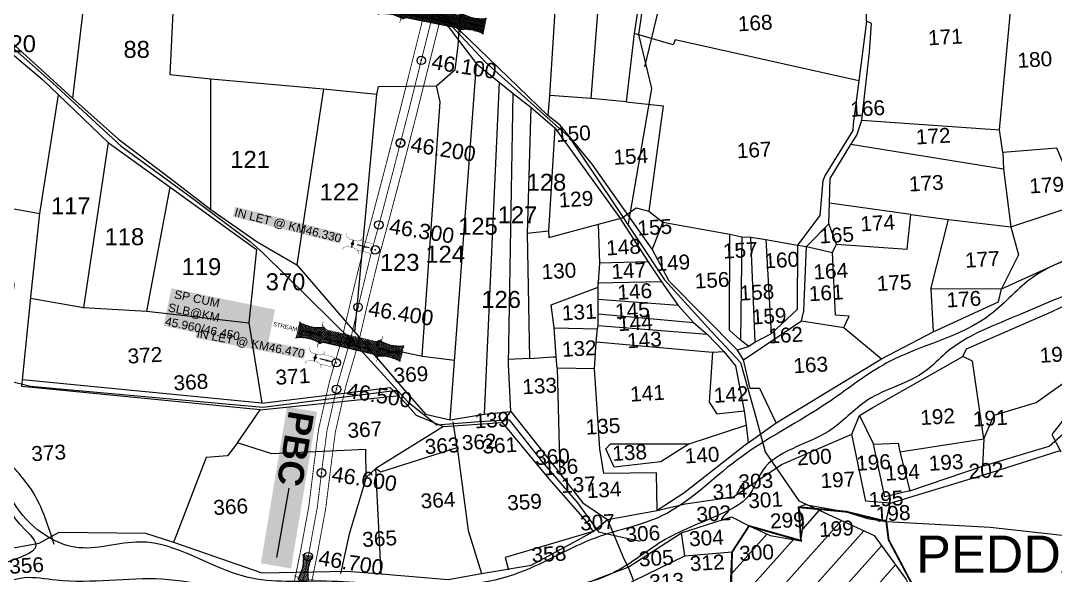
# Model space of a CAD drawing. Header units: inches. Extents: x 204181 to 273365, y 1587708 to 1600456.
# Drawn here: x 206819 to 208038, y 1593960 to 1594614 of the extents above; entities that cross this region are included whole.
import ezdxf
from ezdxf.enums import TextEntityAlignment as Align

# ---------------------------------------------------------------- set-up
doc = ezdxf.new("R2010")
doc.units = ezdxf.units.IN
doc.header["$LTSCALE"] = 15
doc.header["$MEASUREMENT"] = 0
doc.header["$PDMODE"] = 32
doc.header["$PDSIZE"] = 10
doc.linetypes.add('ACAD_ISO02W100', pattern=[15, 12, -3])
doc.linetypes.add('HIDDEN2', pattern=[0.1875, 0.125, -0.0625])
for name, color, linetype in [('CANAL1', 7, 'Continuous'), ('CSMark', 72, 'Continuous'), ('PAPER SIZE', 5, 'Continuous'), ('PLOT NOS', 7, 'Continuous'), ('PLOTS', 7, 'Continuous'), ('ROADS', 1, 'Continuous'), ('STREAM', 4, 'Continuous'), ('STRUCTURE', 5, 'Continuous'), ('text2', 7, 'Continuous')]:
    doc.layers.add(name, color=color, linetype=linetype)
doc.styles.get("Standard").update_dxf_attribs({"font": 'arial.ttf'})
doc.dimstyles.get("Standard").update_dxf_attribs({"dimtxt": 0.18, "dimasz": 0.18, "dimexe": 0.18, "dimexo": 0.0625, "dimgap": 0.09, "dimtad": 0, "dimtih": 1, "dimtoh": 1, "dimdec": 4, "dimzin": 0, "dimdsep": 46, "dimtxsty": 'Standard', "dimcen": 0.09, "dimadec": 0, "dimazin": 0, "dimtfac": 1, "dimtdec": 4, "dimtofl": 0, "dimtmove": 0, "dimatfit": 3, "dimfxl": 1, "dimtolj": 1, "dimtzin": 0, "dimarcsym": 0})

# ---------------------------------------------------------------- blocks, each defined once
blk = doc.blocks.new('OT')
at = {"layer": 'STRUCTURE', "color": 190}
for points, const_width in [([(769751.4, 1706595.8), (769729.4, 1706595.8)], 0.5), ([(769775.2, 1706601.8), (769775.2, 1706597.8), (769769.2, 1706593.8), (769761.8, 1706593.8), (769754.4, 1706593.8), (769748.4, 1706597.8), (769748.4, 1706601.8)], 0.5), ([(769761.8, 1706593.8), (769761.8, 1706581)], 2.5), ([(769751.4, 1706579), (769729.4, 1706579)], 0.5), ([(769748.4, 1706573), (769748.4, 1706577), (769754.4, 1706581), (769761.8, 1706581), (769761.8, 1706581), (769761.8, 1706581), (769769.2, 1706581), (769775.2, 1706577), (769775.2, 1706573)], 0.5)]:
    blk.add_lwpolyline(points, dxfattribs=dict(at, const_width=const_width))
at = {"layer": 'STRUCTURE', "color": 0}
blk.add_circle((769761.8, 1706587.4), 1.87, dxfattribs=at)
blk.add_leader([(769732.6, 1706587.4), (769753.8, 1706587.4)], dimstyle='Standard', override={"dimasz": 10, "dimgap": 0.09, "dimtad": 0}, dxfattribs=at)
blk = doc.blocks.new('SLB')
at = {"layer": 'STRUCTURE'}
h = blk.add_hatch(dxfattribs=at)
h.set_pattern_fill('DOTS', color=6, scale=20, angle=320.3722, style=0)
h.set_pattern_definition([(320.372247934, (-159.4327, -72.9564), (1.2786241598, 0.5641323054), [0, -1.25])])
h.paths.add_polyline_path([(769699.5, 1706871.1), (769699.5, 1706861.1), (769729.1, 1706861.1), (769732.1, 1706863.1), (769792.1, 1706863.1), (769795.1, 1706861.1), (769824.7, 1706861.1), (769824.7, 1706871.1), (769795.1, 1706871.1), (769792.1, 1706869.1), (769732.1, 1706869.1), (769729.1, 1706871.1)])
at = {"layer": 'STRUCTURE', "color": 6, "linetype": 'ACAD_ISO02W100', "ltscale": 0.5, "const_width": 0.5}
for points in [[(769699.5, 1706871.1), (769729.1, 1706871.1)], [(769795.1, 1706871.1), (769824.7, 1706871.1)], [(769699.5, 1706861.1), (769729.1, 1706861.1)], [(769795.1, 1706861.1), (769824.7, 1706861.1)]]:
    blk.add_lwpolyline(points, dxfattribs=at)
at = {"layer": 'STRUCTURE', "color": 6, "const_width": 0.628}
for points in [[(769726.1, 1706877.1), (769726.1, 1706873.1), (769732.1, 1706869.1), (769792.1, 1706869.1), (769798.1, 1706873.1), (769798.1, 1706877.1)], [(769726.1, 1706855.1), (769726.1, 1706859.1), (769732.1, 1706863.1), (769792.1, 1706863.1), (769798.1, 1706859.1), (769798.1, 1706855.1)]]:
    blk.add_lwpolyline(points, dxfattribs=at)
at = {"layer": 'STRUCTURE', "color": 6}
blk.add_lwpolyline([(769732.1, 1706863.1), (769792.1, 1706863.1)], dxfattribs=at)
blk.add_lwpolyline([(769732.1, 1706863.1), (769792.1, 1706863.1)], dxfattribs=at)
at = {"layer": 'STRUCTURE', "color": 0}
blk.add_circle((769762.1, 1706866.1), 1.24, dxfattribs=at)
for points in [[(769703.8, 1706866), (769726.7, 1706866)], [(769818.6, 1706865.8), (769795.7, 1706865.8)]]:
    blk.add_leader(points, dimstyle='Standard', override={"dimasz": 10, "dimgap": 0.09, "dimtad": 0}, dxfattribs=at)
blk = doc.blocks.new('SP')
at = {"layer": 'STRUCTURE'}
h = blk.add_hatch(dxfattribs=at)
h.set_pattern_fill('DASH', color=256, scale=8, style=0)
edge = h.paths.add_edge_path()
edge.add_spline(control_points=[(769825.7, 1706742.1), (769825.3, 1706741.8), (769823.8, 1706740.8), (769820.9, 1706740.3), (769817, 1706739.7), (769811.4, 1706738.9), (769804, 1706739.7), (769798.4, 1706741), (769795.6, 1706741.6)], knot_values=[0, 0, 0, 0, 1.613557, 5.24513, 8.624976, 13.470124, 22.190216, 30.746377, 30.746377, 30.746377, 30.746377], degree=3, periodic=0)
edge.add_line((769795.6, 1706741.6), (769792.6, 1706739.6))
edge.add_line((769792.6, 1706739.6), (769732.6, 1706739.6))
edge.add_line((769732.6, 1706739.6), (769729.6, 1706741.6))
edge.add_spline(control_points=[(769729.6, 1706741.6), (769726.9, 1706740.9), (769721.3, 1706739.5), (769713.9, 1706738.5), (769708.3, 1706739.1), (769704.4, 1706739.6), (769701.5, 1706740), (769700, 1706741), (769699.5, 1706741.3)], knot_values=[0, 0, 0, 0, 8.556161, 17.276253, 22.121402, 25.501247, 29.13282, 30.746377, 30.746377, 30.746377, 30.746377], degree=3, periodic=0)
edge.add_line((769699.5, 1706741.3), (769699.5, 1706722.1))
edge.add_spline(control_points=[(769699.5, 1706722.1), (769700, 1706722.4), (769701.4, 1706723.4), (769704.3, 1706724), (769708.2, 1706724.5), (769713.8, 1706725.3), (769721.2, 1706724.5), (769726.8, 1706723.3), (769729.6, 1706722.6)], knot_values=[0, 0, 0, 0, 1.613557, 5.24513, 8.624976, 13.470124, 22.190216, 30.746377, 30.746377, 30.746377, 30.746377], degree=3, periodic=0)
edge.add_line((769729.6, 1706722.6), (769732.6, 1706724.6))
edge.add_line((769732.6, 1706724.6), (769792.6, 1706724.6))
edge.add_line((769792.6, 1706724.6), (769795.6, 1706722.6))
edge.add_spline(control_points=[(769795.6, 1706722.6), (769798.4, 1706723.3), (769803.9, 1706724.8), (769811.3, 1706725.8), (769817, 1706725.1), (769820.9, 1706724.7), (769823.8, 1706724.2), (769825.2, 1706723.3), (769825.7, 1706723)], knot_values=[0, 0, 0, 0, 8.556161, 17.276253, 22.121402, 25.501247, 29.13282, 30.746377, 30.746377, 30.746377, 30.746377], degree=3, periodic=0)
edge.add_line((769825.7, 1706723), (769825.7, 1706742.1))
h.paths.add_polyline_path([(769764.2, 1706732.1, -1), (769761.1, 1706732.1, -1)], flags=0)
h.paths.add_polyline_path([(769761.1, 1706732.1, 1), (769764.2, 1706732.1, 1)], flags=16)
at = {"layer": 'STRUCTURE', "const_width": 0.628}
for points in [[(769726.6, 1706747.6), (769726.6, 1706743.6), (769732.6, 1706739.6), (769792.6, 1706739.6), (769798.6, 1706743.6), (769798.6, 1706747.6)], [(769726.6, 1706716.6), (769726.6, 1706720.6), (769732.6, 1706724.6), (769792.6, 1706724.6), (769798.6, 1706720.6), (769798.6, 1706716.6)]]:
    blk.add_lwpolyline(points, dxfattribs=at)
at = {"layer": 'STRUCTURE', "color": 3}
blk.add_lwpolyline([(769732.6, 1706724.6), (769792.6, 1706724.6)], dxfattribs=at)
blk.add_lwpolyline([(769732.6, 1706724.6), (769792.6, 1706724.6)], dxfattribs=at)
at = {"layer": 'STRUCTURE', "color": 0}
blk.add_circle((769762.6, 1706732.1), 1.55, dxfattribs=at)
at = {"layer": 'STRUCTURE'}
for points in [[(769699.5, 1706741.3), (769700.9, 1706740.5), (769704.4, 1706739.6), (769707.8, 1706739.2), (769712.6, 1706738.8), (769721.3, 1706739.7), (769729.6, 1706741.6)], [(769825.7, 1706742.1), (769824.3, 1706741.3), (769820.8, 1706740.3), (769817.5, 1706739.8), (769812.7, 1706739.2), (769804, 1706739.9), (769795.6, 1706741.6)], [(769699.5, 1706722.1), (769700.9, 1706723), (769704.4, 1706724), (769707.7, 1706724.5), (769712.5, 1706725), (769721.2, 1706724.4), (769729.6, 1706722.6)], [(769825.7, 1706723), (769824.3, 1706723.8), (769820.8, 1706724.7), (769817.4, 1706725.1), (769812.6, 1706725.5), (769803.9, 1706724.6), (769795.6, 1706722.6)]]:
    blk.add_spline(points, degree=3, dxfattribs=at)
at = {"layer": 'STRUCTURE', "color": 0}
blk.add_text('STREAM', height=5, dxfattribs=at).set_placement((769684.3, 1706732.1), align=Align.MIDDLE_CENTER)
for points in [[(769727.4, 1706732.1), (769700.8, 1706732.1)], [(769824.4, 1706732.1), (769800.5, 1706732.1)]]:
    blk.add_leader(points, dimstyle='Standard', override={"dimasz": 10, "dimgap": 0.09, "dimtad": 0}, dxfattribs=at)
blk = doc.blocks.new('AQUEDUCT')
at = {"layer": 'STRUCTURE'}
h = blk.add_hatch(dxfattribs=at)
h.set_pattern_fill('DASH', color=256, scale=8, angle=-90, style=0)
h.set_pattern_definition([(270, (-1706662.7411, 769762.6106), (1, -1), [1, -1])])
edge = h.paths.add_edge_path()
edge.add_spline(control_points=[(6.5, -63.1), (6.2, -62.6), (5.2, -61.2), (4.6, -58.3), (4.1, -54.4), (3.3, -48.8), (4.1, -41.4), (5.4, -35.8), (6, -33)], knot_values=[0, 0, 0, 0, 1.613557, 5.24513, 8.624976, 13.470124, 22.190216, 30.746377, 30.746377, 30.746377, 30.746377], degree=3, periodic=0)
edge.add_line((6, -33), (4, -30))
edge.add_line((4, -30), (4, 30))
edge.add_line((4, 30), (6, 33))
edge.add_spline(control_points=[(6, 33), (5.3, 35.8), (3.9, 41.3), (2.8, 48.7), (3.5, 54.4), (3.9, 58.3), (4.4, 61.2), (5.4, 62.6), (5.7, 63.1)], knot_values=[0, 0, 0, 0, 8.556161, 17.276253, 22.121402, 25.501247, 29.13282, 30.746377, 30.746377, 30.746377, 30.746377], degree=3, periodic=0)
edge.add_line((5.7, 63.1), (-6.5, 63.1))
edge.add_spline(control_points=[(-6.5, 63.1), (-6.2, 62.6), (-5.2, 61.2), (-4.6, 58.3), (-4.1, 54.4), (-3.3, 48.8), (-4.1, 41.4), (-5.4, 35.8), (-6, 33)], knot_values=[0, 0, 0, 0, 1.613557, 5.24513, 8.624976, 13.470124, 22.190216, 30.746377, 30.746377, 30.746377, 30.746377], degree=3, periodic=0)
edge.add_line((-6, 33), (-4, 30))
edge.add_line((-4, 30), (-4, -30))
edge.add_line((-4, -30), (-6, -33))
edge.add_spline(control_points=[(-6, -33), (-5.3, -35.8), (-3.9, -41.3), (-2.8, -48.7), (-3.5, -54.4), (-3.9, -58.3), (-4.4, -61.2), (-5.4, -62.6), (-5.7, -63.1)], knot_values=[0, 0, 0, 0, 8.556161, 17.276253, 22.121402, 25.501247, 29.13282, 30.746377, 30.746377, 30.746377, 30.746377], degree=3, periodic=0)
edge.add_line((-5.7, -63.1), (6.5, -63.1))
blk.add_circle((0, 0), 0.938)
at = {"layer": 'STRUCTURE', "const_width": 0.628}
for points in [[(-12, 36), (-8, 36), (-4, 30), (-4, -30), (-8, -36), (-12, -36)], [(12, 36), (8, 36), (4, 30), (4, -30), (8, -36), (12, -36)]]:
    blk.add_lwpolyline(points, dxfattribs=at)
at = {"layer": 'STRUCTURE', "color": 3}
for points in [[(-4, 30), (-4, -30)], [(-4, 30), (-4, -30)], [(4, 30), (4, -30)]]:
    blk.add_lwpolyline(points, dxfattribs=at)
at = {"layer": 'STRUCTURE'}
for points in [[(-6.5, 63.1), (-5.7, 61.7), (-4.7, 58.2), (-4.2, 54.9), (-3.6, 50.1), (-4.3, 41.4), (-6, 33)], [(5.7, 63.1), (4.8, 61.7), (3.9, 58.2), (3.5, 54.8), (3.1, 50), (4, 41.3), (6, 33)], [(-5.7, -63.1), (-4.8, -61.7), (-3.9, -58.2), (-3.5, -54.8), (-3.1, -50), (-4, -41.3), (-6, -33)], [(6.5, -63.1), (5.7, -61.7), (4.7, -58.2), (4.2, -54.9), (3.6, -50.1), (4.3, -41.4), (6, -33)]]:
    blk.add_spline(points, degree=3, dxfattribs=at)
at = {"layer": 'STRUCTURE', "color": 0}
blk.add_text('STREAM', height=5, dxfattribs=at).set_placement((-19.7, -0.1), align=Align.MIDDLE_CENTER)
for points in [[(32.5, 0.1), (5.8, 0)], [(0.4, -62), (0.1, -38.2)]]:
    blk.add_leader(points, dimstyle='Standard', override={"dimasz": 10, "dimgap": 0.09, "dimtad": 0}, dxfattribs=at)
blk = doc.blocks.new('PBC')
at = {"layer": 'STRUCTURE', "color": 5, "insert": (13.6, 8.7), "char_height": 30, "width": 181.057, "attachment_point": 1, "rotation": 325.6347, "bg_fill": 1, "box_fill_scale": 1.1, "bg_fill_color": 7, "bg_fill_true_color": 16777215, "bg_fill_transparency": 0}
blk.add_mtext('{\\fArial|b1|i0|c0|p34;\\C256;PBC}', dxfattribs=at)
at = {"layer": 'PAPER SIZE'}
blk.add_leader([(148.6, -102.5), (80.6, -54.7)], dimstyle='Standard', override={"dimasz": 40, "dimgap": 0.09, "dimtad": 0, "dimtfill": 2, "dimtfillclr": 5}, dxfattribs=at)

msp = doc.modelspace()

# ---------------------------------------------------------------- hatches: boundary and pattern name
at = {"layer": 'PLOTS'}
h = msp.add_hatch(dxfattribs=at)
h.set_pattern_fill('ANSI31', color=40, scale=219.574085, angle=3.2839)
h.set_pattern_definition([(48.2839, (204772.295, 1587963.204), (-20.48766, 18.26418), [])])
h.paths.add_polyline_path([(207752.3, 1593843), (207747.9, 1593826.9), (207785.7, 1593818.7), (207790.8, 1593838.3), (207808.2, 1593835.2), (207848.4, 1593838), (207859.1, 1593854.9), (207883, 1593850.7), (207889, 1593870), (207888.6, 1593870.3), (207874.4, 1593873.1), (207875.1, 1593897.7), (207888.9, 1593897), (207889.1, 1593902), (207862.3, 1593955.7), (207824.5, 1594007.3), (207756.6, 1594038.7), (207735.6, 1594040.7), (207741.5, 1594022.1), (207738.4, 1594001.2), (207702.2, 1594007.2), (207677.2, 1594018.6), (207657.3, 1593988), (207656, 1593930.3), (207656.4, 1593930.3), (207663.4, 1593935.3), (207692.8, 1593938), (207695.9, 1593950.1), (207723.1, 1593947.4), (207718.8, 1593917.6), (207701.9, 1593910.7), (207671, 1593912.8), (207653.9, 1593910.5), (207655.3, 1593903.9), (207671.8, 1593905.8), (207668.5, 1593887.6), (207686.7, 1593886), (207686, 1593872.8), (207695.2, 1593857.4)])
h.paths.add_polyline_path([(207661.2, 1593894.3), (207711, 1593897.1), (207709.5, 1593924), (207659.6, 1593921.2)], flags=25)
h.paths.add_polyline_path([(207626.6, 1593931.9), (207676.4, 1593934.8), (207674.9, 1593961.7), (207625.1, 1593958.8)], flags=9)
h.paths.add_polyline_path([(207678.5, 1593917.6), (207728.3, 1593920.5), (207726.8, 1593947.4), (207676.9, 1593944.5)], flags=25)
h.paths.add_polyline_path([(207662, 1593972.2), (207711.8, 1593975.1), (207710.3, 1594002), (207660.4, 1593999.1)], flags=24)
h.paths.add_polyline_path([(207698.3, 1594010.4), (207748.1, 1594013.3), (207746.5, 1594040.2), (207696.7, 1594037.3)], flags=25)
h.paths.add_polyline_path([(207743.6, 1593918.1), (207793.5, 1593920.9), (207791.9, 1593947.8), (207742.1, 1593944.9)], flags=24)
h.paths.add_polyline_path([(207648.1, 1593857.4), (207698, 1593860.3), (207696.4, 1593887.1), (207646.6, 1593884.3)], flags=9)
h.paths.add_polyline_path([(207756, 1594000.4), (207805.8, 1594003.3), (207804.3, 1594030.2), (207754.4, 1594027.3)], flags=24)

# ---------------------------------------------------------------- linework, layer by layer
at = {"layer": 'CANAL1', "color": 1, "ltscale": 4, "const_width": 1}
for points in [[(207295.1, 1594624.6), (207266.8, 1594511), (207262.5, 1594494.3), (207248.6, 1594440.5), (207233.6, 1594383.5), (207222.5, 1594342.9), (207209.9, 1594291.4), (207197.7, 1594239.3), (207182.9, 1594188.4), (207170.2, 1594132.6), (207164.6, 1594089.8), (207158.8, 1594042.3), (207148.8, 1593988.2), (207137.3, 1593932.2)], [(207314.4, 1594619.1), (207286.2, 1594506.1), (207281.9, 1594489.3), (207268, 1594435.4), (207252.9, 1594378.3), (207241.9, 1594337.9), (207229.4, 1594286.8), (207217.1, 1594234.3), (207202.3, 1594183.4), (207189.9, 1594129.1), (207184.5, 1594087.3), (207178.6, 1594039.3), (207168.5, 1593984.4), (207157, 1593928.5)]]:
    msp.add_lwpolyline(points, dxfattribs=at)
at = {"layer": 'CANAL1', "color": 1, "linetype": 'HIDDEN2', "ltscale": 4, "const_width": 1}
msp.add_lwpolyline([(207304.8, 1594621.9), (207276.5, 1594508.5), (207272.2, 1594491.8), (207258.3, 1594437.9), (207243.3, 1594380.9), (207232.2, 1594340.4), (207219.7, 1594289.1), (207216.7, 1594276.3), (207207.4, 1594236.8), (207192.6, 1594185.9), (207180.1, 1594130.9), (207174.5, 1594088.6), (207168.7, 1594040.8), (207158.7, 1593986.3), (207147.1, 1593930.3)], dxfattribs=at)
at = {"layer": 'PLOTS'}
for points in [[(206263, 1595925.1), (206399.7, 1595770.2), (206457.8, 1595683.7), (206529.6, 1595587.9), (206607.8, 1595490.8), (206694.7, 1595377.2), (206728.4, 1595334.5), (206767.5, 1595285.4), (206799.6, 1595239.8), (206832.5, 1595192.5), (206887.5, 1595111.8), (206943.8, 1595035.9), (207015.2, 1594950.5), (207073.3, 1594883.8), (207152.6, 1594801.1), (207243.7, 1594699.7), (207318.8, 1594619.1), (207335.8, 1594603.3)], [(206323.3, 1595850.8), (206385.1, 1595772.7), (206446.7, 1595685.4), (206560, 1595537.9), (206598, 1595489.7), (206649.6, 1595426.2), (206692.8, 1595363.8), (206719.2, 1595332.2), (206762.7, 1595278.5), (206816.4, 1595207.4), (206827.3, 1595185.1), (206819.8, 1594958.3), (206935.7, 1594957.1), (206911.6, 1594787.4), (206880.3, 1594522.8), (206758.4, 1594633.8), (206626.5, 1594718.2), (206446.2, 1594785.7), (206449.8, 1594848.7)], [(206116.2, 1594886.6), (206179.2, 1594879.2), (206336.3, 1594863.6), (206449.8, 1594848.7), (206560.8, 1594838.6), (206755.2, 1594806), (206911.6, 1594787.4), (207003.9, 1594738.1), (206995, 1594550.6), (207043.4, 1594545.5), (207175.8, 1594533.5), (207238.6, 1594527.5), (207240.6, 1594536.5), (207309.1, 1594537.2), (207331.2, 1594556.3), (207334.4, 1594584.3), (207335.8, 1594603.3), (207342.4, 1594693.7), (207345.5, 1594802.8), (207346.4, 1594813.1)], [(207571.4, 1594787.1), (207555.4, 1594686.8), (207541.9, 1594599), (207532.3, 1594518.2), (207491.1, 1594522.4), (207442.4, 1594525.6), (207455.4, 1594731.2), (207459, 1594798.7)], [(207491.1, 1594522.4), (207512.3, 1594795.2)], [(207186.6, 1594747.4), (207323.8, 1594605.5), (207356.3, 1594563.3), (207382.7, 1594541.4), (207399.2, 1594528.1), (207420.3, 1594512), (207448.4, 1594487.6), (207524, 1594383.4), (207558.3, 1594329.9), (207574.2, 1594306.3), (207593.8, 1594278.2), (207611.7, 1594258.2), (207628.1, 1594244.1), (207647.5, 1594224.3), (207661.4, 1594207.2), (207671.5, 1594154.3), (207673.8, 1594137.5), (207676, 1594116.4), (207709.1, 1594140.3), (207833.1, 1594215.7), (207893.9, 1594247.4), (207971.2, 1594282.5), (207974.5, 1594298.1), (208131.7, 1594369.2)], [(207985.7, 1594371), (208067.7, 1594398.1), (208039.6, 1594463.7), (207976.1, 1594458.7), (207972.1, 1594485.2), (207993.6, 1594713.8), (207970.8, 1594735.3)], [(206730.9, 1594641.2), (206844.8, 1594544.5), (206863.8, 1594526.7), (206922.5, 1594470.3), (206995.2, 1594417.6), (207097.1, 1594344.2), (207087.9, 1594258), (207103.3, 1594163.1), (207254.6, 1594181.9), (207273.3, 1594162.6), (207285.3, 1594149), (207317.4, 1594135.7), (207386.4, 1594140.5), (207441.4, 1594074.3), (207483.6, 1594026), (207493.7, 1594012), (207510.5, 1594026.3), (207529.7, 1593980), (207534.9, 1593970.1), (207541.1, 1593954.1), (207531.5, 1593946), (207544.4, 1593865.6)], [(207676, 1594116.4), (207600.3, 1594057.2), (207569.1, 1594037), (207568.4, 1594081.3), (207506.1, 1594080.4), (207501.5, 1594109.5), (207495, 1594203.9), (207497.3, 1594235.4), (207498.8, 1594250.7), (207499.4, 1594254.6), (207499.4, 1594268.7), (207499.6, 1594285.6), (207499.3, 1594300), (207501.5, 1594328.2), (207499.9, 1594374.1), (207527.6, 1594381.7), (207544.1, 1594393.6), (207559, 1594389.5), (207575.6, 1594376.6), (207654.5, 1594362.6), (207668.6, 1594359.3), (207679.5, 1594358.8), (207697.1, 1594356), (207734.3, 1594349.4), (207744.8, 1594347.9), (207775.7, 1594340.7), (207780.3, 1594350.7), (207771.3, 1594374.7), (207772.1, 1594398.8), (207772.9, 1594428.1), (207797.3, 1594467.9), (207804.3, 1594479), (207810.1, 1594496.7), (207819.2, 1594576.9), (207821.4, 1594610.8), (207815.6, 1594613.5), (207815.7, 1594629.9)], [(207815.6, 1594613.5), (207806.4, 1594543.2), (207799.9, 1594492.6), (207799.3, 1594484.7), (207767, 1594432), (207764, 1594425.2), (207760.7, 1594384.3), (207734.3, 1594349.4), (207733.8, 1594273.5), (207703.3, 1594245.1), (207684.4, 1594235.1), (207676.8, 1594229.9), (207663.6, 1594225.6)], [(207440.5, 1594501.9), (207335.8, 1594603.3)], [(207806.4, 1594543.2), (207590.1, 1594591.2), (207587.8, 1594585.3), (207541.9, 1594599)], [(207325.3, 1594143.7), (207356.3, 1594563.3)], [(207043.2, 1594391.4), (207043.4, 1594545.5)], [(207175.8, 1594533.5), (207144.6, 1594326.3)], [(207292.3, 1594219.1), (207313.5, 1594518.2), (207309.1, 1594537.2)], [(207382.7, 1594541.4), (207365.2, 1594150.2)], [(207103.3, 1594163.1), (206821.6, 1594190.9), (206832.1, 1594295.5), (206842, 1594386.8), (206863.8, 1594526.7)], [(206880.3, 1594522.8), (206934.6, 1594474.5), (206999, 1594425.5), (207043.2, 1594391.4), (207097.8, 1594353.2), (207144.6, 1594326.3), (207213, 1594246.9), (207269.1, 1594181.2), (207296.1, 1594150.4), (207325.3, 1594143.7), (207365.2, 1594150.2), (207396.7, 1594153.3), (207449.4, 1594087), (207454.3, 1594080.4), (207481.6, 1594045.9), (207510.5, 1594026.3), (207569.1, 1594037), (207601.8, 1594044.7), (207658.9, 1594053), (207715.4, 1594091.1), (207798.3, 1594126.7), (207807.2, 1594148.9), (207822.9, 1594158.2), (207929.1, 1594218.1), (207933.4, 1594227.2), (208034.1, 1594271.4), (208073.5, 1594290.2)], [(207213, 1594246.9), (207238.6, 1594527.5)], [(207386.4, 1594140.5), (207396.7, 1594153.3), (207393.9, 1594209.3), (207399.2, 1594528.1)], [(207709.1, 1594140.3), (207689.9, 1594180.4), (207678.4, 1594180.6), (207670.8, 1594214.5), (207663.6, 1594225.6), (207583.2, 1594306.9), (207563.2, 1594344.8), (207492.5, 1594445), (207454.7, 1594490.9), (207440.5, 1594501.9), (207442.4, 1594525.6)], [(207420.3, 1594512), (207416, 1594363.3), (207418.8, 1594215.8), (207393, 1594214.6)], [(207532.3, 1594518.2), (207576.1, 1594513.8), (207559, 1594389.5), (207575.6, 1594376.6), (207563.2, 1594344.8)], [(207810.1, 1594496.7), (207972.1, 1594485.2)], [(207448.4, 1594487.6), (207441, 1594365.8), (207441.4, 1594358.5), (207499.9, 1594374.1)], [(206922.5, 1594470.3), (206893.4, 1594276)], [(207977.1, 1594439), (207797.3, 1594467.9)], [(207976.1, 1594458.7), (207977.1, 1594439), (207985.7, 1594371)], [(206593.2, 1594431.6), (206593.2, 1594431.6), (206593.2, 1594431.6), (206842, 1594386.8)], [(206967.8, 1594271.7), (206995.2, 1594417.6)], [(207867.8, 1594385.4), (207772.1, 1594398.8)], [(207738.9, 1594260.2), (207741.8, 1594272.1), (207744.8, 1594347.9), (207771.3, 1594374.7)], [(207780.3, 1594350.7), (207863.5, 1594344.6), (207867.8, 1594385.4), (207912.2, 1594379.8), (207985.7, 1594371), (207994.6, 1594338.1), (207974.5, 1594298.1), (207891.5, 1594297.6), (207893.9, 1594247.4)], [(207891.5, 1594297.6), (207912.2, 1594379.8)], [(207441, 1594365.8), (207416, 1594363.3)], [(207676.8, 1594229.9), (207667.2, 1594237.6), (207654.1, 1594249.3), (207654.5, 1594362.6)], [(207668.6, 1594359.3), (207667.2, 1594237.6)], [(207684.4, 1594235.1), (207679.5, 1594358.8)], [(207697.1, 1594356), (207703.3, 1594245.1)], [(207788.7, 1594252.5), (207795, 1594265.7), (207778.9, 1594266.9), (207775.7, 1594340.7)], [(207558.3, 1594329.9), (207501.5, 1594328.2)], [(207574.2, 1594306.3), (207498.3, 1594304.5)], [(207866.6, 1594060.1), (207952.3, 1594089.1), (208030.6, 1594112.6), (208067.1, 1594144.8), (208118.8, 1594230.4), (208139.9, 1594274.9), (208221.2, 1594291.5), (208330.7, 1594310.2), (208362.5, 1594276), (208372, 1594243), (208433.3, 1594227)], [(207953.8, 1594121.1), (207966.1, 1594149.2), (208015.5, 1594164.2), (208111.2, 1594232.4), (208113.7, 1594307.9)], [(207418.8, 1594215.8), (207446.2, 1594217.7), (207450.1, 1594217.9), (207447.5, 1594251.9), (207444.3, 1594279.2), (207499.3, 1594300)], [(206830.8, 1594287), (206893.4, 1594276), (206967.8, 1594271.7), (207087.9, 1594258)], [(207593.8, 1594278.2), (207499.6, 1594285.6)], [(207499.4, 1594268.7), (207611.7, 1594258.2)], [(207628.1, 1594244.1), (207499.4, 1594254.6)], [(207670.8, 1594214.5), (207738.9, 1594260.2), (207788.7, 1594252.5), (207833.1, 1594215.7)], [(207447.5, 1594251.9), (207498.8, 1594250.7)], [(207497.3, 1594235.4), (207634, 1594223.2), (207647.5, 1594224.3)], [(207238.3, 1594219.4), (207263.3, 1594224.8), (207292.4, 1594218.6), (207330.3, 1594214)], [(207495, 1594203.9), (207451.2, 1594204.7), (207450.1, 1594217.9)], [(207634, 1594223.2), (207630.3, 1594164.5), (207639.4, 1594150.8), (207671.5, 1594154.3)], [(207854.8, 1594105.9), (207953.8, 1594121.1), (207940.6, 1594212.6), (207929.1, 1594218.1)], [(207451.2, 1594204.7), (207454.3, 1594080.4)], [(207101.4, 1594155.6), (206820.8, 1594183), (206821.6, 1594190.9)], [(207317.4, 1594135.7), (207237.6, 1594086.3), (207226.3, 1594075.7), (207225.8, 1594108.5), (207115, 1594103.4), (207074.5, 1594116.7), (207101.4, 1594155.6), (207265.8, 1594172.3)], [(207843.4, 1594045.3), (207814.8, 1594047.8), (207798.3, 1594126.7), (207807.2, 1594148.9), (207823.8, 1594114.8), (207852.8, 1594116.1), (207854.8, 1594105.9), (207866.6, 1594060.1), (207837.3, 1594053), (207823.8, 1594114.8)], [(207237.6, 1594086.3), (207243.4, 1594082.5), (207333.6, 1594111.2), (207328.6, 1594141.1)], [(207514.2, 1594115.2), (207606.7, 1594115.3), (207673.8, 1594137.5)], [(207953.8, 1594121.1), (207952.3, 1594089.1)], [(207074.5, 1594116.7), (207063, 1594101.2), (207037.9, 1594099.4), (207001.3, 1594004.3), (206999.4, 1593999.7)], [(207333.6, 1594111.2), (207346.5, 1594013.2), (207362.2, 1593962.4)], [(207606.7, 1594115.3), (207573.2, 1594094.1), (207518.2, 1594087.8), (207508.5, 1594109.3), (207514.2, 1594115.2)], [(207243.9, 1593962.1), (207237.6, 1594086.3)], [(207226.3, 1594075.7), (207206.1, 1594009.1), (207195.9, 1593962.5)], [(207237.3, 1593750.4), (207279.4, 1593832.9), (207318.9, 1593918.9), (207390, 1593924.4), (207419.1, 1593930.8), (207461, 1593941.3), (207503.6, 1593958.1), (207534.9, 1593970.1), (207597.7, 1594010.4), (207656.6, 1594029.5), (207677.2, 1594018.6), (207702.2, 1594007.2), (207738.4, 1594001.2), (207741.5, 1594022.1), (207735.6, 1594040.7), (207743.5, 1594043.8), (207791.7, 1594035.4), (207816.6, 1594027.3), (207838.9, 1594023.9), (207961.4, 1594017.3), (208091.9, 1594002.8)], [(206674.9, 1593940.9), (206765.9, 1593964.2), (206777.9, 1593987), (206841.2, 1593998.4), (206864.5, 1594011.1), (206966.4, 1594010), (206999.4, 1593999.7), (207103.3, 1593963.4), (207203.5, 1593965.2), (207243.9, 1593962.1), (207322.8, 1593955.7), (207362.2, 1593962.4), (207420.4, 1593972.5), (207475.9, 1594002.1), (207493.7, 1594012), (207390.1, 1593981.5), (207394, 1593967)], [(207541.1, 1593954.1), (207601.5, 1593983.4), (207597.7, 1594010.4)], [(207601.5, 1593983.4), (207657.3, 1593988), (207677.2, 1594018.6)], [(207657.3, 1593988), (207655.9, 1593924.6)]]:
    msp.add_lwpolyline(points, dxfattribs=at)
at = {"layer": 'PLOTS', "color": 11}
msp.add_lwpolyline([(207892.7, 1593908), (207841.6, 1594002.4), (207838.9, 1594023.9), (207843.4, 1594045.3), (207962.4, 1594081.7), (208043.8, 1594107.7)], dxfattribs=at)
at = {"layer": 'PLOTS', "color": 40, "const_width": 2.2}
msp.add_lwpolyline([(207897.4, 1593896.6), (207841.6, 1594002.4), (207838.9, 1594023.9), (207791.7, 1594035.4), (207735.6, 1594040.7), (207738.4, 1594001.2), (207677.2, 1594018.6), (207657.3, 1593988), (207653.9, 1593910.5)], dxfattribs=at)
at = {"layer": 'ROADS'}
for points in [[(205973.6, 1594897.9), (206230, 1594870.4), (206434.8, 1594848), (206445.3, 1594845.3), (206441.9, 1594785.5), (206488.8, 1594767.6), (206580.7, 1594731.6), (206639.5, 1594704.8), (206700.3, 1594665.6), (206768.4, 1594618.3), (206857.2, 1594540.2), (206937.8, 1594466.2), (207020.6, 1594405.7), (207089.5, 1594353.8), (207104.4, 1594340.5), (207211.8, 1594234.8), (207275.4, 1594164.8), (207309.6, 1594137.6), (207359.3, 1594141.5), (207394.5, 1594143.8), (207433.4, 1594094.1), (207475.3, 1594045.7), (207499.7, 1594011.6), (207549, 1594000.5)], [(207139.6, 1594807.9), (207337.7, 1594596.1), (207366.5, 1594565.5), (207465.6, 1594476.5), (207515.6, 1594402.2), (207577.8, 1594308.5), (207632.7, 1594248.2), (207667.2, 1594211.3), (207684.9, 1594148.2), (207696.1, 1594106), (207735.7, 1594048.4), (207824.5, 1594007.3), (207862.3, 1593955.7), (207889.1, 1593902), (207888, 1593870.8), (207984.4, 1593791), (208077.3, 1593701.8)], [(207535.1, 1594374.5), (207562.9, 1594533.9), (207547.3, 1594597.5), (207568.4, 1594740.6), (207577.5, 1594809.3)], [(207554.5, 1594559.4), (207608.1, 1594782.9)], [(209105.1, 1594408.6), (208931.1, 1594414.8), (208838, 1594414.8), (208797.2, 1594396.2), (208710.6, 1594349.5), (208489.5, 1594230.1), (208433.4, 1594234.4), (208376.9, 1594245.3), (208366.4, 1594275.9), (208340.1, 1594312.8), (208324.1, 1594314), (208134.8, 1594275.8), (208076, 1594180.2), (208034, 1594126.5), (208044.3, 1594105.8)], [(206602.6, 1594247.4), (206754.1, 1594202.4), (206831, 1594183.3), (207104.5, 1594158.7), (207262.9, 1594178.5)]]:
    msp.add_lwpolyline(points, dxfattribs=at)
at = {"layer": 'STREAM'}
for points in [[(208423.9, 1594574.6), (208382, 1594545.3), (208321.3, 1594504.8), (208257.7, 1594460.1), (208206.7, 1594416.8), (208121.8, 1594356.9), (208011.9, 1594311.9), (207962, 1594268.1), (207839.7, 1594210.7), (207771.4, 1594164.8), (207662.4, 1594095.8), (207575, 1594030.8), (207497.1, 1594004.8), (207406.7, 1593963.6), (207286.5, 1593946.9), (207179.4, 1593953.4), (207085.7, 1593958.3), (206960, 1593999.7), (206882.9, 1593993.6), (206819.4, 1594034.1), (206778.6, 1594086.7), (206750.4, 1594101.5), (206762.7, 1594078.2), (206784.9, 1594062), (206817.2, 1594021.9), (206837.3, 1593996), (206795.5, 1593972.9), (206748.4, 1593947.3), (206676.5, 1593935.6), (206590.2, 1593975.3), (206561.9, 1594021.1), (206551, 1594068), (206547.5, 1594101), (206529, 1594137), (206522.2, 1594161.7), (206517, 1594184.9)], [(208563.8, 1594562.1), (208542.6, 1594547.8), (208489.4, 1594548.4), (208452.1, 1594535.4), (208420.7, 1594526.1), (208409.3, 1594523.9), (208329.2, 1594482.4), (208313.1, 1594459.3), (208274.8, 1594441.2), (208247.3, 1594415), (208212.2, 1594389.5), (208191.5, 1594368.1), (208142.6, 1594334.1), (208094.4, 1594306.2), (208041.4, 1594286.8), (207997.4, 1594268.2), (207908.7, 1594222.1), (207885.8, 1594201.6), (207817.2, 1594167.1), (207770.7, 1594130), (207692.9, 1594083.4), (207676.1, 1594053.5), (207648.2, 1594034.4), (207578.4, 1594002.5), (207517.7, 1593963.5), (207408.4, 1593937.5), (207322.4, 1593922.1), (207235.8, 1593924.8), (207109.5, 1593934.5), (206985.8, 1593955.8), (206861.2, 1593954.7), (206823.3, 1593957.4), (206732.6, 1593908.5), (206661.8, 1593895.2), (206565.8, 1593908.2), (206427.6, 1593945.1), (206330.9, 1593981.1), (206271.5, 1593996.3), (206208.7, 1593976.3), (206177.9, 1593912.2), (206139.9, 1593859.8), (206062.1, 1593824.2), (206005.3, 1593817.5), (205945.7, 1593809.1), (205874.9, 1593793.6), (205790.3, 1593819.9), (205742.6, 1593841.7), (205694.7, 1593865.2)], [(206858.7, 1593996.8), (206829.3, 1594065.2), (206797.2, 1594105.4), (206782.4, 1594134.4), (206770.5, 1594174), (206780.5, 1594228.9), (206797.5, 1594268.5), (206811, 1594307.8), (206802.3, 1594323.1), (206772.4, 1594354.6), (206753.4, 1594394.7)]]:
    msp.add_spline(points, degree=3, dxfattribs=at)
at = {"layer": 'text2', "color": 3, "linetype": 'Continuous'}
for p in [(207291.1, 1594567.2), (207266.6, 1594470.1), (207241.2, 1594373.3), (207191.2, 1594179.6), (207173.6, 1594081.2), (207157.9, 1593982.5)]:
    msp.add_point(p, dxfattribs=at)
at = {"layer": 'text2'}
for p in [(207266.5, 1594469.7), (207237, 1594344, 42), (207216.7, 1594276.3), (207207, 1594235.5), (207191, 1594211, 45)]:
    msp.add_point(p, dxfattribs=at)

# ---------------------------------------------------------------- block references
at = {"rotation": 348.9748681510286}
msp.add_blockref('AQUEDUCT', (207145.7, 1593922.2), dxfattribs=at)
at = {"layer": 'PAPER SIZE', "rotation": 294.8985775490488}
msp.add_blockref('PBC', (207151.4, 1594159.3, -8), dxfattribs=at)
at = {"layer": 'STRUCTURE', "color": 0}
for name, p, rotation in [('SP', (-882280.6, 72031.3), 348.6880842440677), ('SLB', (-882306.4, 71899.8), 348.6880842440677), ('SP', (-934217.6, 110113.3), 346.7125608961219), ('SLB', (-934247.9, 109982.8), 346.7125608961219)]:
    msp.add_blockref(name, p, dxfattribs=dict(at, rotation=rotation))
at = {"layer": 'STRUCTURE', "color": 0, "xscale": 0.7, "yscale": 0.7, "zscale": 0.7}
for p, rotation in [((1021016.7, 2621559, 42), 165.8898440126071), ((1024821.1, 2618364.2, 45), 165.6748681108363)]:
    msp.add_blockref('OT', p, dxfattribs=dict(at, rotation=rotation))

# ---------------------------------------------------------------- texts
at = {"layer": 'CSMark', "color": 1}
for s, p in [('46.100', (207303.7, 1594566.2)), ('46.200', (207279.1, 1594468.7)), ('46.300', (207253.8, 1594372.3)), ('46.400', (207229.3, 1594275.3)), ('46.500', (207203.8, 1594178.6)), ('46.600', (207186.2, 1594080.2)), ('46.700', (207170.5, 1593981.5))]:
    msp.add_text(s, height=18, rotation=350.8705, dxfattribs=at).set_placement(p, align=Align.MIDDLE_LEFT)
at = {"layer": 'PLOT NOS'}
for s, p in [('168', (207684.4, 1594611.3)), ('171', (207908.4, 1594594.8)), ('180', (208013.8, 1594568.2)), ('166', (207816.9, 1594510.6)), ('150', (207470.3, 1594480.9)), ('172', (207894.1, 1594478)), ('154', (207537.9, 1594454.1)), ('167', (207683.2, 1594461.7)), ('173', (207885.9, 1594422.5)), ('179', (208027.7, 1594420.3)), ('129', (207473.3, 1594403.7)), ('155', (207566.1, 1594370.6)), ('174', (207828.7, 1594375.6)), ('165', (207780.3, 1594361.3)), ('148', (207529.3, 1594347.2)), ('157', (207666.9, 1594343.5)), ('149', (207587.4, 1594328.8)), ('160', (207715.7, 1594332)), ('177', (207952, 1594332.8)), ('130', (207453.2, 1594319.1)), ('147', (207535.5, 1594319.4)), ('164', (207773.4, 1594318.9)), ('156', (207633.6, 1594308.2)), ('175', (207848, 1594305.3)), ('146', (207542.5, 1594294.9)), ('158', (207686.4, 1594294)), ('161', (207768, 1594293.3)), ('176', (207930.2, 1594285.9)), ('131', (207477.1, 1594270.6)), ('145', (207539.8, 1594272.7)), ('144', (207543.2, 1594258.1)), ('159', (207700.8, 1594265.9)), ('162', (207720.3, 1594243.5)), ('143', (207553.9, 1594237.9)), ('372', (206965.6, 1594219.8)), ('132', (207477.2, 1594227.7)), ('190', (208040, 1594220.8)), ('163', (207749.8, 1594208.4)), ('371', (207139.8, 1594194.8)), ('369', (207278.9, 1594197.1)), ('368', (207019.7, 1594188.1)), ('133', (207430.5, 1594183.6)), ('141', (207557.5, 1594175)), ('142', (207656, 1594173.6)), ('192', (207899.3, 1594147.4)), ('191', (207961.3, 1594145.6)), ('139', (207374.3, 1594143.4)), ('135', (207505.1, 1594136.1)), ('367', (207224.6, 1594132.2)), ('363', (207315.6, 1594113.2)), ('362', (207359.3, 1594117.7)), ('361', (207383.5, 1594113.6)), ('373', (206852.2, 1594104.8)), ('360', (207445.6, 1594100.2)), ('138', (207536.5, 1594105.1)), ('140', (207621.8, 1594102.2)), ('200', (207754.1, 1594099.9)), ('136', (207455.5, 1594088)), ('196', (207823.8, 1594093.5)), ('193', (207909.3, 1594093.5)), ('197', (207781.8, 1594073)), ('194', (207857.9, 1594081.8)), ('202', (207956.4, 1594084)), ('137', (207476.2, 1594067.3)), ('134', (207506.3, 1594061.2)), ('303', (207685.2, 1594071.4)), ('364', (207310.8, 1594049)), ('314', (207654.6, 1594059.6)), ('301', (207696.7, 1594049.3)), ('195', (207838.6, 1594050.7)), ('366', (207066.6, 1594041.3)), ('359', (207412.7, 1594046.9)), ('302', (207635.6, 1594033.2)), ('299', (207722.4, 1594025.4)), ('198', (207846.9, 1594033.5)), ('307', (207498.7, 1594023)), ('199', (207780.1, 1594015.4)), ('365', (207242, 1594003.7)), ('306', (207552.1, 1594009.6)), ('304', (207627, 1594004.5)), ('300', (207686.1, 1593987.2)), ('358', (207441.5, 1593985.6)), ('305', (207567.9, 1593980.7)), ('312', (207627.9, 1593975.3)), ('356', (206826.2, 1593972.1)), ('313', (207580.2, 1593953.7))]:
    msp.add_text(s, height=17.57, rotation=3.2839, dxfattribs=at).set_placement(p, align=Align.MIDDLE_CENTER)
for s, p in [('120', (206813.9, 1594586.8)), ('88', (206955.9, 1594580.1)), ('121', (207089.5, 1594450.5)), ('128', (207438.6, 1594423.6)), ('122', (207194.7, 1594412.1)), ('117', (206878.3, 1594395.8)), ('127', (207404.5, 1594385.2)), ('125', (207357.9, 1594371.8)), ('118', (206941.4, 1594359.4)), ('123', (207265.7, 1594329.2)), ('124', (207319.3, 1594338.7)), ('119', (207032.2, 1594324.2)), ('370', (207131.2, 1594306.3)), ('126', (207385.2, 1594285.5))]:
    msp.add_text(s, height=20, dxfattribs=at).set_placement(p, align=Align.MIDDLE_CENTER)
at = {"layer": 'PLOTS', "color": 1}
msp.add_text('PEDDAJUTURU', height=43.915, dxfattribs=at).set_placement((207874.1, 1593963.4))
at = {"layer": 'STRUCTURE', "color": 5, "char_height": 10, "attachment_point": 1, "bg_fill": 1, "box_fill_scale": 1.1, "bg_fill_color": 7, "bg_fill_true_color": 16777215, "bg_fill_transparency": 0}
for s, insert, width, rotation in [('IN LET @ KM46.330', (207072.8, 1594393.5, 42), 128.531, 345.8898), (' SP CUM SLB@KM 45.960/46.450 ', (206997.6, 1594297.6, 27), 122.678, 348.2551), ('IN LET @ KM46.470', (207027.9, 1594250.9, 45), 128.531, 349.0392)]:
    msp.add_mtext(s, dxfattribs=dict(at, insert=insert, width=width, rotation=rotation))

doc.saveas('drawing.dxf')
